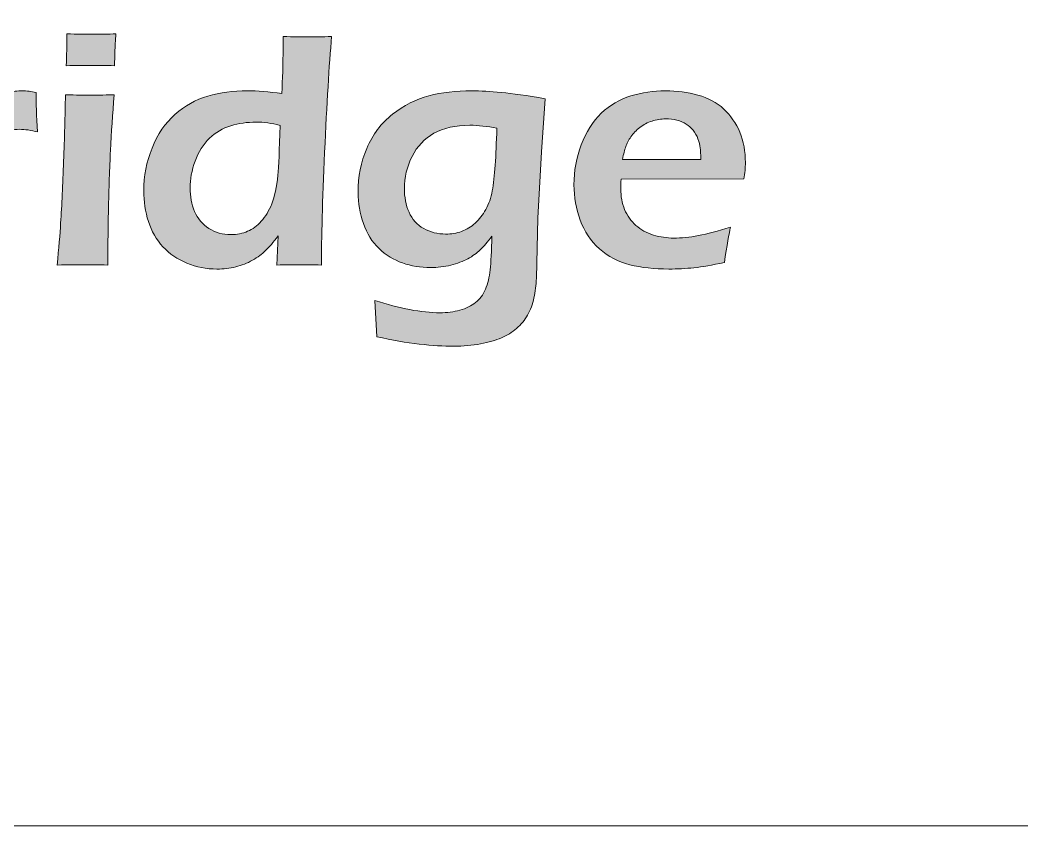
# Model space of a CAD drawing. Header units: inches. Extents: x -5.25 to 4.1, y -1.02 to 4.
# Drawn here: x 3.2089 to 3.6557, y 0.4 to 0.7592 of the extents above; entities that cross this region are included whole.
import ezdxf

# ---------------------------------------------------------------- set-up
doc = ezdxf.new("R2010")
doc.units = ezdxf.units.IN
doc.header["$MEASUREMENT"] = 0
doc.layers.add('Layer 1', color=7, linetype='Continuous', lineweight=0)

# ---------------------------------------------------------------- blocks, each defined once
blk = doc.blocks.new('Block_1')
at = {"layer": 'Layer 1', "true_color": 0x231f20, "transparency": 33554687}
h = blk.add_hatch(color=250, dxfattribs=at)
h.dxf.hatch_style = 2
edge = h.paths.add_edge_path()
edge.add_spline(control_points=[(3.22947, 0.73885), (3.22966, 0.74396), (3.22976, 0.7479), (3.22976, 0.75064), (3.22976, 0.75064), (3.22976, 0.75302), (3.22976, 0.75302), (3.23429, 0.75292), (3.23797, 0.75288), (3.2408, 0.75288), (3.24468, 0.75288), (3.24828, 0.75292), (3.25162, 0.75302), (3.25147, 0.75178), (3.25137, 0.75037), (3.25132, 0.74877), (3.25132, 0.74877), (3.25095, 0.73885), (3.25095, 0.73885), (3.24717, 0.73895), (3.24369, 0.739), (3.24051, 0.739), (3.23732, 0.739), (3.23364, 0.73895), (3.22947, 0.73885)], knot_values=[0, 0, 0, 0, 1, 1, 1, 2, 2, 2, 3, 3, 3, 4, 4, 4, 5, 5, 5, 6, 6, 6, 7, 7, 7, 8, 8, 8, 8], degree=3, periodic=0)
edge = h.paths.add_edge_path()
edge.add_spline(control_points=[(3.22538, 0.65), (3.22614, 0.65746), (3.22666, 0.6637), (3.22697, 0.66873), (3.22747, 0.67668), (3.22791, 0.68586), (3.22829, 0.69625), (3.22867, 0.70665), (3.22894, 0.71651), (3.22909, 0.72587), (3.23393, 0.72576), (3.23757, 0.72572), (3.23999, 0.72572), (3.24221, 0.72572), (3.24582, 0.72576), (3.25081, 0.72587), (3.25014, 0.71722), (3.2496, 0.70896), (3.24919, 0.7011), (3.24879, 0.69324), (3.24848, 0.68424), (3.24829, 0.6741), (3.2481, 0.66395), (3.24801, 0.65592), (3.24801, 0.65), (3.24348, 0.65011), (3.23984, 0.65015), (3.2371, 0.65015), (3.23451, 0.65015), (3.2306, 0.65011), (3.22538, 0.65)], knot_values=[0, 0, 0, 0, 1, 1, 1, 2, 2, 2, 3, 3, 3, 4, 4, 4, 5, 5, 5, 6, 6, 6, 7, 7, 7, 8, 8, 8, 9, 9, 9, 10, 10, 10, 10], degree=3, periodic=0)
h = blk.add_hatch(color=250, dxfattribs=at)
h.dxf.hatch_style = 2
edge = h.paths.add_edge_path()
edge.add_spline(control_points=[(3.32482, 0.71221), (3.32109, 0.71322), (3.3175, 0.7137), (3.31407, 0.7137), (3.31015, 0.7137), (3.30639, 0.71316), (3.30281, 0.71206), (3.29923, 0.71098), (3.29605, 0.70911), (3.2933, 0.70648), (3.29053, 0.70383), (3.28841, 0.70045), (3.28692, 0.69633), (3.28543, 0.69219), (3.28468, 0.68822), (3.28468, 0.68439), (3.28468, 0.68056), (3.28537, 0.67706), (3.28673, 0.67387), (3.2881, 0.67069), (3.29022, 0.66817), (3.29311, 0.66634), (3.29599, 0.6645), (3.29925, 0.66357), (3.30288, 0.66357), (3.30562, 0.66357), (3.3081, 0.66406), (3.31034, 0.66503), (3.31257, 0.666), (3.31462, 0.66749), (3.31645, 0.6695), (3.3183, 0.67152), (3.31985, 0.67413), (3.32112, 0.6773), (3.32239, 0.68049), (3.32329, 0.68472), (3.32384, 0.68998), (3.32419, 0.69386), (3.32452, 0.70128), (3.32482, 0.71221)], knot_values=[0, 0, 0, 0, 1, 1, 1, 2, 2, 2, 3, 3, 3, 4, 4, 4, 5, 5, 5, 6, 6, 6, 7, 7, 7, 8, 8, 8, 9, 9, 9, 10, 10, 10, 11, 11, 11, 12, 12, 12, 13, 13, 13, 13], degree=3, periodic=0)
edge = h.paths.add_edge_path()
edge.add_spline(control_points=[(3.34325, 0.65), (3.33912, 0.65011), (3.33591, 0.65015), (3.33362, 0.65015), (3.33114, 0.65015), (3.3277, 0.65011), (3.32332, 0.65), (3.32332, 0.65), (3.32398, 0.66298), (3.32398, 0.66298), (3.3218, 0.66014), (3.31992, 0.65796), (3.31835, 0.65641), (3.31679, 0.65488), (3.31485, 0.65344), (3.31253, 0.65213), (3.31022, 0.65081), (3.30773, 0.64982), (3.30504, 0.64918), (3.30235, 0.64853), (3.29957, 0.64821), (3.29669, 0.64821), (3.29191, 0.64821), (3.28743, 0.64907), (3.28326, 0.65082), (3.27908, 0.65256), (3.27553, 0.65502), (3.2726, 0.65816), (3.26966, 0.66132), (3.2675, 0.66508), (3.26611, 0.66943), (3.26472, 0.67379), (3.26402, 0.67832), (3.26402, 0.68305), (3.26402, 0.68956), (3.26526, 0.69591), (3.26774, 0.70211), (3.27023, 0.70829), (3.27363, 0.71331), (3.27795, 0.71714), (3.28228, 0.72097), (3.28717, 0.72367), (3.29264, 0.72527), (3.2981, 0.72686), (3.30397, 0.72766), (3.31023, 0.72766), (3.31475, 0.72766), (3.31987, 0.72724), (3.32558, 0.72639), (3.32595, 0.73286), (3.32614, 0.73964), (3.32614, 0.74676), (3.32614, 0.74676), (3.32614, 0.75183), (3.32614, 0.75183), (3.33082, 0.75172), (3.3344, 0.75168), (3.33689, 0.75168), (3.34013, 0.75168), (3.34376, 0.75172), (3.34779, 0.75183), (3.3467, 0.73919), (3.34567, 0.72201), (3.3447, 0.70024), (3.34373, 0.67848), (3.34325, 0.66174), (3.34325, 0.65)], knot_values=[0, 0, 0, 0, 1, 1, 1, 2, 2, 2, 3, 3, 3, 4, 4, 4, 5, 5, 5, 6, 6, 6, 7, 7, 7, 8, 8, 8, 9, 9, 9, 10, 10, 10, 11, 11, 11, 12, 12, 12, 13, 13, 13, 14, 14, 14, 15, 15, 15, 16, 16, 16, 17, 17, 17, 18, 18, 18, 19, 19, 19, 20, 20, 20, 21, 21, 21, 22, 22, 22, 22], degree=3, periodic=0)
h = blk.add_hatch(color=250, dxfattribs=at)
h.dxf.hatch_style = 2
edge = h.paths.add_edge_path()
edge.add_spline(control_points=[(3.166, 0.65), (3.166, 0.65), (3.16815, 0.68544), (3.16815, 0.68544), (3.16815, 0.68544), (3.16875, 0.70603), (3.16875, 0.70603), (3.16885, 0.71025), (3.1689, 0.7145), (3.1689, 0.71878), (3.1689, 0.71952), (3.16885, 0.72188), (3.16875, 0.72587), (3.17337, 0.72576), (3.17678, 0.72572), (3.17898, 0.72572), (3.18151, 0.72572), (3.18487, 0.72576), (3.18905, 0.72587), (3.18905, 0.72587), (3.18867, 0.71535), (3.18867, 0.71535), (3.19057, 0.71803), (3.19218, 0.72004), (3.19352, 0.72135), (3.19486, 0.72267), (3.19637, 0.72381), (3.19804, 0.72475), (3.1997, 0.72569), (3.20155, 0.72641), (3.20359, 0.72692), (3.20563, 0.7274), (3.20772, 0.72766), (3.20986, 0.72766), (3.21185, 0.72766), (3.21389, 0.7274), (3.21598, 0.72692), (3.21598, 0.72229), (3.2162, 0.71642), (3.21665, 0.70931), (3.21371, 0.7101), (3.21105, 0.7105), (3.20867, 0.7105), (3.20578, 0.7105), (3.20323, 0.71007), (3.20102, 0.70919), (3.19881, 0.70832), (3.19681, 0.707), (3.19505, 0.70524), (3.19328, 0.70348), (3.19183, 0.70129), (3.19068, 0.69872), (3.18974, 0.69663), (3.18904, 0.69392), (3.18859, 0.69058), (3.18821, 0.688), (3.18788, 0.68357), (3.18762, 0.6773), (3.18734, 0.67103), (3.18722, 0.66488), (3.18722, 0.6588), (3.18722, 0.65647), (3.18729, 0.65354), (3.18744, 0.65), (3.18365, 0.65011), (3.18019, 0.65015), (3.17705, 0.65015), (3.17396, 0.65015), (3.17027, 0.65011), (3.166, 0.65)], knot_values=[0, 0, 0, 0, 1, 1, 1, 2, 2, 2, 3, 3, 3, 4, 4, 4, 5, 5, 5, 6, 6, 6, 7, 7, 7, 8, 8, 8, 9, 9, 9, 10, 10, 10, 11, 11, 11, 12, 12, 12, 13, 13, 13, 14, 14, 14, 15, 15, 15, 16, 16, 16, 17, 17, 17, 18, 18, 18, 19, 19, 19, 20, 20, 20, 21, 21, 21, 22, 22, 22, 23, 23, 23, 23], degree=3, periodic=0)
h = blk.add_hatch(color=250, dxfattribs=at)
h.dxf.hatch_style = 2
edge = h.paths.add_edge_path()
edge.add_spline(control_points=[(3.4215, 0.71095), (3.41718, 0.71185), (3.41317, 0.71229), (3.40949, 0.71229), (3.40302, 0.71229), (3.39768, 0.71111), (3.39345, 0.70874), (3.38922, 0.70638), (3.38596, 0.70292), (3.38367, 0.69839), (3.38139, 0.69386), (3.38024, 0.68906), (3.38024, 0.68397), (3.38024, 0.68024), (3.38094, 0.67676), (3.38233, 0.67356), (3.38372, 0.67034), (3.3859, 0.66791), (3.38886, 0.66627), (3.39182, 0.66462), (3.39509, 0.6638), (3.39867, 0.6638), (3.40121, 0.6638), (3.40358, 0.6642), (3.4058, 0.665), (3.40801, 0.6658), (3.41001, 0.66702), (3.4118, 0.66866), (3.41359, 0.6703), (3.41517, 0.67235), (3.41654, 0.67479), (3.41791, 0.67722), (3.41888, 0.67997), (3.41945, 0.68304), (3.42002, 0.6861), (3.42046, 0.68994), (3.42076, 0.69455), (3.42105, 0.69915), (3.42131, 0.70462), (3.4215, 0.71095)], knot_values=[0, 0, 0, 0, 1, 1, 1, 2, 2, 2, 3, 3, 3, 4, 4, 4, 5, 5, 5, 6, 6, 6, 7, 7, 7, 8, 8, 8, 9, 9, 9, 10, 10, 10, 11, 11, 11, 12, 12, 12, 13, 13, 13, 13], degree=3, periodic=0)
edge = h.paths.add_edge_path()
edge.add_spline(control_points=[(3.36704, 0.63426), (3.37823, 0.63057), (3.38793, 0.62874), (3.39613, 0.62874), (3.39926, 0.62874), (3.40222, 0.62912), (3.40501, 0.6299), (3.4078, 0.63067), (3.41013, 0.63178), (3.41202, 0.63325), (3.41391, 0.63471), (3.41538, 0.63669), (3.41642, 0.6392), (3.41747, 0.64171), (3.41817, 0.64461), (3.41851, 0.64791), (3.41886, 0.6512), (3.41914, 0.65621), (3.41933, 0.66291), (3.41739, 0.66026), (3.41565, 0.65822), (3.41411, 0.65675), (3.41257, 0.65529), (3.41071, 0.65397), (3.40856, 0.65279), (3.40639, 0.65162), (3.40386, 0.65069), (3.40098, 0.64996), (3.3981, 0.64924), (3.39506, 0.64889), (3.39188, 0.64889), (3.38751, 0.64889), (3.38335, 0.64956), (3.37942, 0.65093), (3.3755, 0.6523), (3.372, 0.65445), (3.36894, 0.65739), (3.36589, 0.66032), (3.36356, 0.66401), (3.36197, 0.66846), (3.36037, 0.67292), (3.35958, 0.67756), (3.35958, 0.68237), (3.35958, 0.68929), (3.36088, 0.69583), (3.3635, 0.702), (3.3661, 0.70816), (3.36993, 0.71323), (3.37499, 0.71722), (3.38003, 0.72119), (3.38543, 0.72393), (3.39117, 0.72542), (3.39692, 0.72692), (3.40329, 0.72766), (3.41031, 0.72766), (3.41418, 0.72766), (3.41859, 0.72742), (3.42351, 0.72694), (3.42843, 0.72648), (3.43495, 0.72552), (3.44305, 0.72408), (3.44305, 0.72408), (3.44134, 0.70044), (3.44134, 0.70044), (3.44134, 0.70044), (3.43977, 0.67084), (3.43977, 0.67084), (3.43977, 0.67084), (3.43917, 0.64408), (3.43917, 0.64408), (3.43902, 0.64106), (3.43865, 0.63814), (3.43805, 0.63532), (3.43745, 0.63251), (3.43651, 0.62999), (3.43521, 0.62773), (3.43393, 0.62546), (3.43228, 0.62347), (3.43029, 0.62172), (3.4283, 0.61998), (3.42605, 0.61858), (3.42354, 0.61751), (3.42103, 0.61644), (3.41792, 0.61556), (3.41422, 0.61487), (3.41052, 0.61416), (3.40655, 0.61382), (3.40232, 0.61382), (3.39779, 0.61382), (3.39265, 0.61412), (3.38688, 0.61472), (3.38111, 0.61532), (3.37482, 0.61643), (3.36801, 0.61807), (3.36801, 0.61807), (3.36704, 0.63426), (3.36704, 0.63426)], knot_values=[0, 0, 0, 0, 1, 1, 1, 2, 2, 2, 3, 3, 3, 4, 4, 4, 5, 5, 5, 6, 6, 6, 7, 7, 7, 8, 8, 8, 9, 9, 9, 10, 10, 10, 11, 11, 11, 12, 12, 12, 13, 13, 13, 14, 14, 14, 15, 15, 15, 16, 16, 16, 17, 17, 17, 18, 18, 18, 19, 19, 19, 20, 20, 20, 21, 21, 21, 22, 22, 22, 23, 23, 23, 24, 24, 24, 25, 25, 25, 26, 26, 26, 27, 27, 27, 28, 28, 28, 29, 29, 29, 30, 30, 30, 31, 31, 31, 32, 32, 32, 32], degree=3, periodic=0)
h = blk.add_hatch(color=250, dxfattribs=at)
h.dxf.hatch_style = 2
edge = h.paths.add_edge_path()
edge.add_spline(control_points=[(3.47752, 0.69708), (3.47752, 0.69708), (3.51243, 0.69699), (3.51243, 0.69699), (3.51243, 0.69938), (3.51236, 0.70113), (3.51221, 0.70227), (3.51206, 0.70341), (3.51173, 0.70471), (3.5112, 0.70618), (3.51068, 0.70763), (3.50997, 0.70892), (3.50907, 0.71004), (3.50818, 0.71115), (3.50713, 0.71208), (3.50594, 0.71282), (3.50475, 0.71357), (3.50337, 0.71414), (3.5018, 0.71453), (3.50024, 0.71493), (3.49856, 0.71513), (3.49677, 0.71513), (3.49468, 0.71513), (3.49265, 0.7148), (3.49069, 0.71417), (3.48872, 0.71351), (3.48692, 0.71258), (3.48528, 0.71133), (3.48364, 0.7101), (3.48231, 0.70871), (3.48129, 0.70718), (3.48027, 0.70563), (3.47951, 0.70417), (3.47901, 0.70276), (3.47852, 0.70135), (3.47801, 0.69945), (3.47752, 0.69708)], knot_values=[0, 0, 0, 0, 1, 1, 1, 2, 2, 2, 3, 3, 3, 4, 4, 4, 5, 5, 5, 6, 6, 6, 7, 7, 7, 8, 8, 8, 9, 9, 9, 10, 10, 10, 11, 11, 11, 12, 12, 12, 12], degree=3, periodic=0)
edge = h.paths.add_edge_path()
edge.add_spline(control_points=[(3.52571, 0.66694), (3.52507, 0.66399), (3.52414, 0.65873), (3.52295, 0.65112), (3.51758, 0.64997), (3.51305, 0.64921), (3.50937, 0.6488), (3.50569, 0.64841), (3.50199, 0.64821), (3.49826, 0.64821), (3.49174, 0.64821), (3.48591, 0.64886), (3.48076, 0.65015), (3.47562, 0.65144), (3.4711, 0.65381), (3.46722, 0.65727), (3.46334, 0.66071), (3.46048, 0.66496), (3.45865, 0.66998), (3.45681, 0.67499), (3.45589, 0.68026), (3.45589, 0.68578), (3.45589, 0.69188), (3.45696, 0.69781), (3.45909, 0.70355), (3.46123, 0.70928), (3.46423, 0.71398), (3.46808, 0.71764), (3.47194, 0.72129), (3.47633, 0.72386), (3.48125, 0.72538), (3.48617, 0.7269), (3.49132, 0.72766), (3.49669, 0.72766), (3.50176, 0.72766), (3.50659, 0.72702), (3.51116, 0.72576), (3.51574, 0.72449), (3.51958, 0.72243), (3.52268, 0.71954), (3.5258, 0.71666), (3.52818, 0.7132), (3.52985, 0.70916), (3.53151, 0.70511), (3.53235, 0.7006), (3.53235, 0.69564), (3.53235, 0.69331), (3.5321, 0.6909), (3.5316, 0.68842), (3.5316, 0.68842), (3.47692, 0.68834), (3.47692, 0.68834), (3.47682, 0.68651), (3.47677, 0.68503), (3.47677, 0.68395), (3.47677, 0.68061), (3.47734, 0.67756), (3.47849, 0.67476), (3.47963, 0.67198), (3.4813, 0.66962), (3.48349, 0.66768), (3.48568, 0.66574), (3.48829, 0.66431), (3.49132, 0.66338), (3.49435, 0.66248), (3.49733, 0.66201), (3.50027, 0.66201), (3.5037, 0.66201), (3.50742, 0.66238), (3.51143, 0.66313), (3.51543, 0.66387), (3.52019, 0.66515), (3.52571, 0.66694)], knot_values=[0, 0, 0, 0, 1, 1, 1, 2, 2, 2, 3, 3, 3, 4, 4, 4, 5, 5, 5, 6, 6, 6, 7, 7, 7, 8, 8, 8, 9, 9, 9, 10, 10, 10, 11, 11, 11, 12, 12, 12, 13, 13, 13, 14, 14, 14, 15, 15, 15, 16, 16, 16, 17, 17, 17, 18, 18, 18, 19, 19, 19, 20, 20, 20, 21, 21, 21, 22, 22, 22, 23, 23, 23, 24, 24, 24, 24], degree=3, periodic=0)
at = {"layer": 'Layer 1'}
for points, knots in [([(3.22947, 0.73885), (3.22966, 0.74396), (3.22976, 0.7479), (3.22976, 0.75064), (3.22976, 0.75064), (3.22976, 0.75302), (3.22976, 0.75302), (3.23429, 0.75292), (3.23797, 0.75288), (3.2408, 0.75288), (3.24468, 0.75288), (3.24828, 0.75292), (3.25162, 0.75302), (3.25147, 0.75178), (3.25137, 0.75037), (3.25132, 0.74877), (3.25132, 0.74877), (3.25095, 0.73885), (3.25095, 0.73885), (3.24717, 0.73895), (3.24369, 0.739), (3.24051, 0.739), (3.23732, 0.739), (3.23364, 0.73895), (3.22947, 0.73885)], [0, 0, 0, 0, 1, 1, 1, 2, 2, 2, 3, 3, 3, 4, 4, 4, 5, 5, 5, 6, 6, 6, 7, 7, 7, 8, 8, 8, 8]), ([(3.34325, 0.65), (3.33912, 0.65011), (3.33591, 0.65015), (3.33362, 0.65015), (3.33114, 0.65015), (3.3277, 0.65011), (3.32332, 0.65), (3.32332, 0.65), (3.32398, 0.66298), (3.32398, 0.66298), (3.3218, 0.66014), (3.31992, 0.65796), (3.31835, 0.65641), (3.31679, 0.65488), (3.31485, 0.65344), (3.31253, 0.65213), (3.31022, 0.65081), (3.30773, 0.64982), (3.30504, 0.64918), (3.30235, 0.64853), (3.29957, 0.64821), (3.29669, 0.64821), (3.29191, 0.64821), (3.28743, 0.64907), (3.28326, 0.65082), (3.27908, 0.65256), (3.27553, 0.65502), (3.2726, 0.65816), (3.26966, 0.66132), (3.2675, 0.66508), (3.26611, 0.66943), (3.26472, 0.67379), (3.26402, 0.67832), (3.26402, 0.68305), (3.26402, 0.68956), (3.26526, 0.69591), (3.26774, 0.70211), (3.27023, 0.70829), (3.27363, 0.71331), (3.27795, 0.71714), (3.28228, 0.72097), (3.28717, 0.72367), (3.29264, 0.72527), (3.2981, 0.72686), (3.30397, 0.72766), (3.31023, 0.72766), (3.31475, 0.72766), (3.31987, 0.72724), (3.32558, 0.72639), (3.32595, 0.73286), (3.32614, 0.73964), (3.32614, 0.74676), (3.32614, 0.74676), (3.32614, 0.75183), (3.32614, 0.75183), (3.33082, 0.75172), (3.3344, 0.75168), (3.33689, 0.75168), (3.34013, 0.75168), (3.34376, 0.75172), (3.34779, 0.75183), (3.3467, 0.73919), (3.34567, 0.72201), (3.3447, 0.70024), (3.34373, 0.67848), (3.34325, 0.66174), (3.34325, 0.65)], [0, 0, 0, 0, 1, 1, 1, 2, 2, 2, 3, 3, 3, 4, 4, 4, 5, 5, 5, 6, 6, 6, 7, 7, 7, 8, 8, 8, 9, 9, 9, 10, 10, 10, 11, 11, 11, 12, 12, 12, 13, 13, 13, 14, 14, 14, 15, 15, 15, 16, 16, 16, 17, 17, 17, 18, 18, 18, 19, 19, 19, 20, 20, 20, 21, 21, 21, 22, 22, 22, 22]), ([(3.166, 0.65), (3.166, 0.65), (3.16815, 0.68544), (3.16815, 0.68544), (3.16815, 0.68544), (3.16875, 0.70603), (3.16875, 0.70603), (3.16885, 0.71025), (3.1689, 0.7145), (3.1689, 0.71878), (3.1689, 0.71952), (3.16885, 0.72188), (3.16875, 0.72587), (3.17337, 0.72576), (3.17678, 0.72572), (3.17898, 0.72572), (3.18151, 0.72572), (3.18487, 0.72576), (3.18905, 0.72587), (3.18905, 0.72587), (3.18867, 0.71535), (3.18867, 0.71535), (3.19057, 0.71803), (3.19218, 0.72004), (3.19352, 0.72135), (3.19486, 0.72267), (3.19637, 0.72381), (3.19804, 0.72475), (3.1997, 0.72569), (3.20155, 0.72641), (3.20359, 0.72692), (3.20563, 0.7274), (3.20772, 0.72766), (3.20986, 0.72766), (3.21185, 0.72766), (3.21389, 0.7274), (3.21598, 0.72692), (3.21598, 0.72229), (3.2162, 0.71642), (3.21665, 0.70931), (3.21371, 0.7101), (3.21105, 0.7105), (3.20867, 0.7105), (3.20578, 0.7105), (3.20323, 0.71007), (3.20102, 0.70919), (3.19881, 0.70832), (3.19681, 0.707), (3.19505, 0.70524), (3.19328, 0.70348), (3.19183, 0.70129), (3.19068, 0.69872), (3.18974, 0.69663), (3.18904, 0.69392), (3.18859, 0.69058), (3.18821, 0.688), (3.18788, 0.68357), (3.18762, 0.6773), (3.18734, 0.67103), (3.18722, 0.66488), (3.18722, 0.6588), (3.18722, 0.65647), (3.18729, 0.65354), (3.18744, 0.65), (3.18365, 0.65011), (3.18019, 0.65015), (3.17705, 0.65015), (3.17396, 0.65015), (3.17027, 0.65011), (3.166, 0.65)], [0, 0, 0, 0, 1, 1, 1, 2, 2, 2, 3, 3, 3, 4, 4, 4, 5, 5, 5, 6, 6, 6, 7, 7, 7, 8, 8, 8, 9, 9, 9, 10, 10, 10, 11, 11, 11, 12, 12, 12, 13, 13, 13, 14, 14, 14, 15, 15, 15, 16, 16, 16, 17, 17, 17, 18, 18, 18, 19, 19, 19, 20, 20, 20, 21, 21, 21, 22, 22, 22, 23, 23, 23, 23]), ([(3.22538, 0.65), (3.22614, 0.65746), (3.22666, 0.6637), (3.22697, 0.66873), (3.22747, 0.67668), (3.22791, 0.68586), (3.22829, 0.69625), (3.22867, 0.70665), (3.22894, 0.71651), (3.22909, 0.72587), (3.23393, 0.72576), (3.23757, 0.72572), (3.23999, 0.72572), (3.24221, 0.72572), (3.24582, 0.72576), (3.25081, 0.72587), (3.25014, 0.71722), (3.2496, 0.70896), (3.24919, 0.7011), (3.24879, 0.69324), (3.24848, 0.68424), (3.24829, 0.6741), (3.2481, 0.66395), (3.24801, 0.65592), (3.24801, 0.65), (3.24348, 0.65011), (3.23984, 0.65015), (3.2371, 0.65015), (3.23451, 0.65015), (3.2306, 0.65011), (3.22538, 0.65)], [0, 0, 0, 0, 1, 1, 1, 2, 2, 2, 3, 3, 3, 4, 4, 4, 5, 5, 5, 6, 6, 6, 7, 7, 7, 8, 8, 8, 9, 9, 9, 10, 10, 10, 10]), ([(3.36704, 0.63426), (3.37823, 0.63057), (3.38793, 0.62874), (3.39613, 0.62874), (3.39926, 0.62874), (3.40222, 0.62912), (3.40501, 0.6299), (3.4078, 0.63067), (3.41013, 0.63178), (3.41202, 0.63325), (3.41391, 0.63471), (3.41538, 0.63669), (3.41642, 0.6392), (3.41747, 0.64171), (3.41817, 0.64461), (3.41851, 0.64791), (3.41886, 0.6512), (3.41914, 0.65621), (3.41933, 0.66291), (3.41739, 0.66026), (3.41565, 0.65822), (3.41411, 0.65675), (3.41257, 0.65529), (3.41071, 0.65397), (3.40856, 0.65279), (3.40639, 0.65162), (3.40386, 0.65069), (3.40098, 0.64996), (3.3981, 0.64924), (3.39506, 0.64889), (3.39188, 0.64889), (3.38751, 0.64889), (3.38335, 0.64956), (3.37942, 0.65093), (3.3755, 0.6523), (3.372, 0.65445), (3.36894, 0.65739), (3.36589, 0.66032), (3.36356, 0.66401), (3.36197, 0.66846), (3.36037, 0.67292), (3.35958, 0.67756), (3.35958, 0.68237), (3.35958, 0.68929), (3.36088, 0.69583), (3.3635, 0.702), (3.3661, 0.70816), (3.36993, 0.71323), (3.37499, 0.71722), (3.38003, 0.72119), (3.38543, 0.72393), (3.39117, 0.72542), (3.39692, 0.72692), (3.40329, 0.72766), (3.41031, 0.72766), (3.41418, 0.72766), (3.41859, 0.72742), (3.42351, 0.72694), (3.42843, 0.72648), (3.43495, 0.72552), (3.44305, 0.72408), (3.44305, 0.72408), (3.44134, 0.70044), (3.44134, 0.70044), (3.44134, 0.70044), (3.43977, 0.67084), (3.43977, 0.67084), (3.43977, 0.67084), (3.43917, 0.64408), (3.43917, 0.64408), (3.43902, 0.64106), (3.43865, 0.63814), (3.43805, 0.63532), (3.43745, 0.63251), (3.43651, 0.62999), (3.43521, 0.62773), (3.43393, 0.62546), (3.43228, 0.62347), (3.43029, 0.62172), (3.4283, 0.61998), (3.42605, 0.61858), (3.42354, 0.61751), (3.42103, 0.61644), (3.41792, 0.61556), (3.41422, 0.61487), (3.41052, 0.61416), (3.40655, 0.61382), (3.40232, 0.61382), (3.39779, 0.61382), (3.39265, 0.61412), (3.38688, 0.61472), (3.38111, 0.61532), (3.37482, 0.61643), (3.36801, 0.61807), (3.36801, 0.61807), (3.36704, 0.63426), (3.36704, 0.63426)], [0, 0, 0, 0, 1, 1, 1, 2, 2, 2, 3, 3, 3, 4, 4, 4, 5, 5, 5, 6, 6, 6, 7, 7, 7, 8, 8, 8, 9, 9, 9, 10, 10, 10, 11, 11, 11, 12, 12, 12, 13, 13, 13, 14, 14, 14, 15, 15, 15, 16, 16, 16, 17, 17, 17, 18, 18, 18, 19, 19, 19, 20, 20, 20, 21, 21, 21, 22, 22, 22, 23, 23, 23, 24, 24, 24, 25, 25, 25, 26, 26, 26, 27, 27, 27, 28, 28, 28, 29, 29, 29, 30, 30, 30, 31, 31, 31, 32, 32, 32, 32]), ([(3.52571, 0.66694), (3.52507, 0.66399), (3.52414, 0.65873), (3.52295, 0.65112), (3.51758, 0.64997), (3.51305, 0.64921), (3.50937, 0.6488), (3.50569, 0.64841), (3.50199, 0.64821), (3.49826, 0.64821), (3.49174, 0.64821), (3.48591, 0.64886), (3.48076, 0.65015), (3.47562, 0.65144), (3.4711, 0.65381), (3.46722, 0.65727), (3.46334, 0.66071), (3.46048, 0.66496), (3.45865, 0.66998), (3.45681, 0.67499), (3.45589, 0.68026), (3.45589, 0.68578), (3.45589, 0.69188), (3.45696, 0.69781), (3.45909, 0.70355), (3.46123, 0.70928), (3.46423, 0.71398), (3.46808, 0.71764), (3.47194, 0.72129), (3.47633, 0.72386), (3.48125, 0.72538), (3.48617, 0.7269), (3.49132, 0.72766), (3.49669, 0.72766), (3.50176, 0.72766), (3.50659, 0.72702), (3.51116, 0.72576), (3.51574, 0.72449), (3.51958, 0.72243), (3.52268, 0.71954), (3.5258, 0.71666), (3.52818, 0.7132), (3.52985, 0.70916), (3.53151, 0.70511), (3.53235, 0.7006), (3.53235, 0.69564), (3.53235, 0.69331), (3.5321, 0.6909), (3.5316, 0.68842), (3.5316, 0.68842), (3.47692, 0.68834), (3.47692, 0.68834), (3.47682, 0.68651), (3.47677, 0.68503), (3.47677, 0.68395), (3.47677, 0.68061), (3.47734, 0.67756), (3.47849, 0.67476), (3.47963, 0.67198), (3.4813, 0.66962), (3.48349, 0.66768), (3.48568, 0.66574), (3.48829, 0.66431), (3.49132, 0.66338), (3.49435, 0.66248), (3.49733, 0.66201), (3.50027, 0.66201), (3.5037, 0.66201), (3.50742, 0.66238), (3.51143, 0.66313), (3.51543, 0.66387), (3.52019, 0.66515), (3.52571, 0.66694)], [0, 0, 0, 0, 1, 1, 1, 2, 2, 2, 3, 3, 3, 4, 4, 4, 5, 5, 5, 6, 6, 6, 7, 7, 7, 8, 8, 8, 9, 9, 9, 10, 10, 10, 11, 11, 11, 12, 12, 12, 13, 13, 13, 14, 14, 14, 15, 15, 15, 16, 16, 16, 17, 17, 17, 18, 18, 18, 19, 19, 19, 20, 20, 20, 21, 21, 21, 22, 22, 22, 23, 23, 23, 24, 24, 24, 24]), ([(3.47752, 0.69708), (3.47752, 0.69708), (3.51243, 0.69699), (3.51243, 0.69699), (3.51243, 0.69938), (3.51236, 0.70113), (3.51221, 0.70227), (3.51206, 0.70341), (3.51173, 0.70471), (3.5112, 0.70618), (3.51068, 0.70763), (3.50997, 0.70892), (3.50907, 0.71004), (3.50818, 0.71115), (3.50713, 0.71208), (3.50594, 0.71282), (3.50475, 0.71357), (3.50337, 0.71414), (3.5018, 0.71453), (3.50024, 0.71493), (3.49856, 0.71513), (3.49677, 0.71513), (3.49468, 0.71513), (3.49265, 0.7148), (3.49069, 0.71417), (3.48872, 0.71351), (3.48692, 0.71258), (3.48528, 0.71133), (3.48364, 0.7101), (3.48231, 0.70871), (3.48129, 0.70718), (3.48027, 0.70563), (3.47951, 0.70417), (3.47901, 0.70276), (3.47852, 0.70135), (3.47801, 0.69945), (3.47752, 0.69708)], [0, 0, 0, 0, 1, 1, 1, 2, 2, 2, 3, 3, 3, 4, 4, 4, 5, 5, 5, 6, 6, 6, 7, 7, 7, 8, 8, 8, 9, 9, 9, 10, 10, 10, 11, 11, 11, 12, 12, 12, 12]), ([(3.32482, 0.71221), (3.32109, 0.71322), (3.3175, 0.7137), (3.31407, 0.7137), (3.31015, 0.7137), (3.30639, 0.71316), (3.30281, 0.71206), (3.29923, 0.71098), (3.29605, 0.70911), (3.2933, 0.70648), (3.29053, 0.70383), (3.28841, 0.70045), (3.28692, 0.69633), (3.28543, 0.69219), (3.28468, 0.68822), (3.28468, 0.68439), (3.28468, 0.68056), (3.28537, 0.67706), (3.28673, 0.67387), (3.2881, 0.67069), (3.29022, 0.66817), (3.29311, 0.66634), (3.29599, 0.6645), (3.29925, 0.66357), (3.30288, 0.66357), (3.30562, 0.66357), (3.3081, 0.66406), (3.31034, 0.66503), (3.31257, 0.666), (3.31462, 0.66749), (3.31645, 0.6695), (3.3183, 0.67152), (3.31985, 0.67413), (3.32112, 0.6773), (3.32239, 0.68049), (3.32329, 0.68472), (3.32384, 0.68998), (3.32419, 0.69386), (3.32452, 0.70128), (3.32482, 0.71221)], [0, 0, 0, 0, 1, 1, 1, 2, 2, 2, 3, 3, 3, 4, 4, 4, 5, 5, 5, 6, 6, 6, 7, 7, 7, 8, 8, 8, 9, 9, 9, 10, 10, 10, 11, 11, 11, 12, 12, 12, 13, 13, 13, 13]), ([(3.4215, 0.71095), (3.41718, 0.71185), (3.41317, 0.71229), (3.40949, 0.71229), (3.40302, 0.71229), (3.39768, 0.71111), (3.39345, 0.70874), (3.38922, 0.70638), (3.38596, 0.70292), (3.38367, 0.69839), (3.38139, 0.69386), (3.38024, 0.68906), (3.38024, 0.68397), (3.38024, 0.68024), (3.38094, 0.67676), (3.38233, 0.67356), (3.38372, 0.67034), (3.3859, 0.66791), (3.38886, 0.66627), (3.39182, 0.66462), (3.39509, 0.6638), (3.39867, 0.6638), (3.40121, 0.6638), (3.40358, 0.6642), (3.4058, 0.665), (3.40801, 0.6658), (3.41001, 0.66702), (3.4118, 0.66866), (3.41359, 0.6703), (3.41517, 0.67235), (3.41654, 0.67479), (3.41791, 0.67722), (3.41888, 0.67997), (3.41945, 0.68304), (3.42002, 0.6861), (3.42046, 0.68994), (3.42076, 0.69455), (3.42105, 0.69915), (3.42131, 0.70462), (3.4215, 0.71095)], [0, 0, 0, 0, 1, 1, 1, 2, 2, 2, 3, 3, 3, 4, 4, 4, 5, 5, 5, 6, 6, 6, 7, 7, 7, 8, 8, 8, 9, 9, 9, 10, 10, 10, 11, 11, 11, 12, 12, 12, 13, 13, 13, 13])]:
    blk.add_open_spline(points, degree=3, knots=knots, dxfattribs=at)

msp = doc.modelspace()

# ---------------------------------------------------------------- linework, layer by layer
at = {"layer": 'Layer 1', "color": 250, "lineweight": 0, "true_color": 0x231f20}
msp.add_open_spline([(3.9775, 2.782), (3.9775, 2.782), (3.9775, 4), (3.9775, 4), (3.9775, 4), (-0.3625, 4), (-0.3625, 4), (-0.3625, 4), (-0.3625, 2.782), (-0.3625, 2.782), (-0.3625, 2.782), (-0.1625, 2.782), (-0.1625, 2.782), (-0.1625, 2.782), (-0.1625, 2.388), (-0.1625, 2.388), (-0.1625, 2.388), (-0.3625, 2.388), (-0.3625, 2.388), (-0.3625, 2.388), (-0.3625, 1.544), (-0.3625, 1.544), (-0.3625, 1.544), (-0.1625, 1.544), (-0.1625, 1.544), (-0.1625, 1.544), (-0.16366, 1.14136), (-0.16366, 1.14136), (-0.16366, 1.14136), (-0.36366, 1.14136), (-0.36366, 1.14136), (-0.36366, 1.14136), (-0.3625, 0.4), (-0.3625, 0.4), (-0.3625, 0.4), (3.9775, 0.4), (3.9775, 0.4), (3.9775, 0.4), (3.9775, 1.616), (3.9775, 1.616), (3.9775, 1.616), (4.1025, 1.616), (4.1025, 1.616), (4.1025, 1.616), (4.1025, 2.782), (4.1025, 2.782), (4.1025, 2.782), (3.9775, 2.782), (3.9775, 2.782)], degree=3, knots=[0, 0, 0, 0, 1, 1, 1, 2, 2, 2, 3, 3, 3, 4, 4, 4, 5, 5, 5, 6, 6, 6, 7, 7, 7, 8, 8, 8, 9, 9, 9, 10, 10, 10, 11, 11, 11, 12, 12, 12, 13, 13, 13, 14, 14, 14, 15, 15, 15, 16, 16, 16, 16], dxfattribs=at)

# ---------------------------------------------------------------- block references
at = {"layer": 'Layer 1'}
msp.add_blockref('Block_1', (0, 0), dxfattribs=at)

doc.saveas('drawing.dxf')
